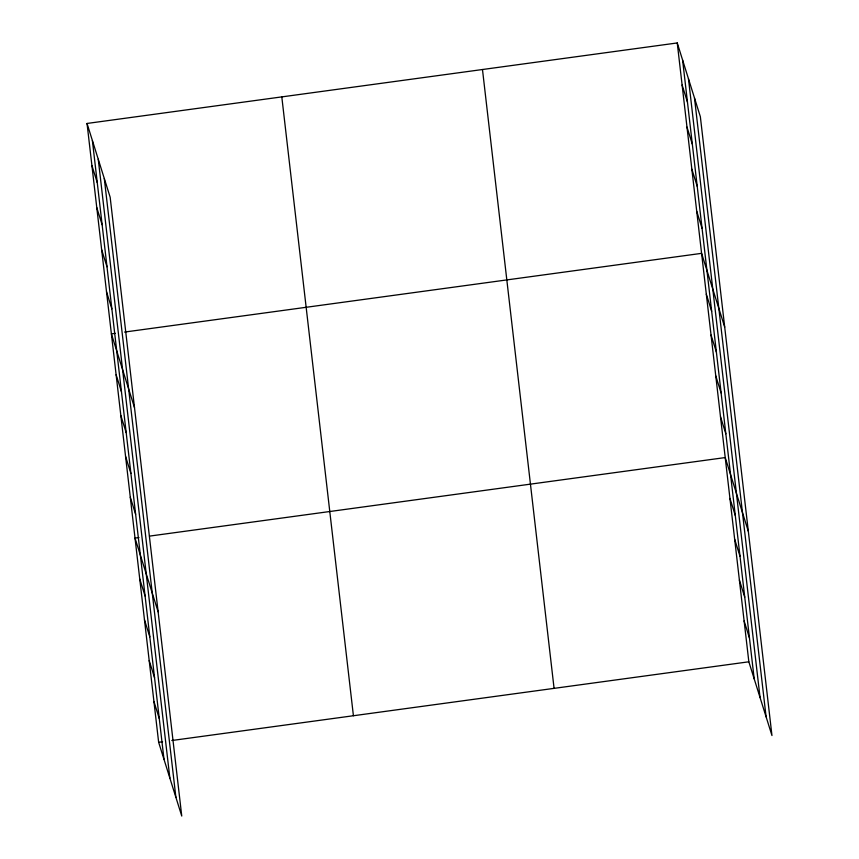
<?xml version="1.0" encoding="UTF-8"?>
<svg xmlns="http://www.w3.org/2000/svg" width="859" height="859" viewBox="0 0 859 859"><rect width="100%" height="100%" fill="white"/><g stroke="black" fill="none" stroke-linecap="round" stroke-linejoin="round"><path stroke-width="1.29" d="M87.038 123.46L110.156 197.205L181.754 816.05L158.647 742.305L87.038 123.46L677.246 42.95L700.353 116.695L771.962 735.54L748.844 661.795L677.246 42.95M115.331 333.324L111.391 333.872L134.498 407.617M124.544 332.068L701.588 253.351L724.706 327.107M138.965 537.551L135.013 538.088L158.131 611.833M149.487 536.113L725.221 457.568L748.329 531.324M158.647 742.305L162.587 741.768M171.8 740.512L748.844 661.795M682.11 85.03L687.458 102.103M686.985 127.111L692.333 144.183M691.849 169.191L697.197 186.263M696.724 211.271L702.071 228.344M706.313 294.197L711.66 311.269M711.037 335.042L716.395 352.104M715.772 375.888L721.12 392.95M720.497 416.733L725.844 433.795M729.946 498.413L735.293 515.486M734.67 539.259L740.018 556.331M739.395 580.104L744.742 597.166M744.119 620.95L749.467 638.012M91.913 165.54L97.26 182.613M96.777 207.62L102.124 224.693M101.652 249.701L106.999 266.773M106.516 291.792L111.863 308.853M116.115 374.707L121.463 391.779M120.84 415.552L126.187 432.625M125.564 456.397L130.912 473.459M130.289 497.243L135.636 514.305M139.738 578.923L145.085 595.996M144.462 619.769L149.81 636.841M149.187 660.614L154.545 677.687M153.922 701.459L159.269 718.521M694.491 97.99L766.099 716.836M688.456 78.717L760.054 697.562M682.594 60.012L754.191 678.857M482.479 69.515L554.076 688.36M281.806 96.895L353.414 715.73M104.293 178.5L175.891 797.345M98.248 159.237L169.857 778.071M92.385 140.532L163.994 759.367"/></g></svg>
